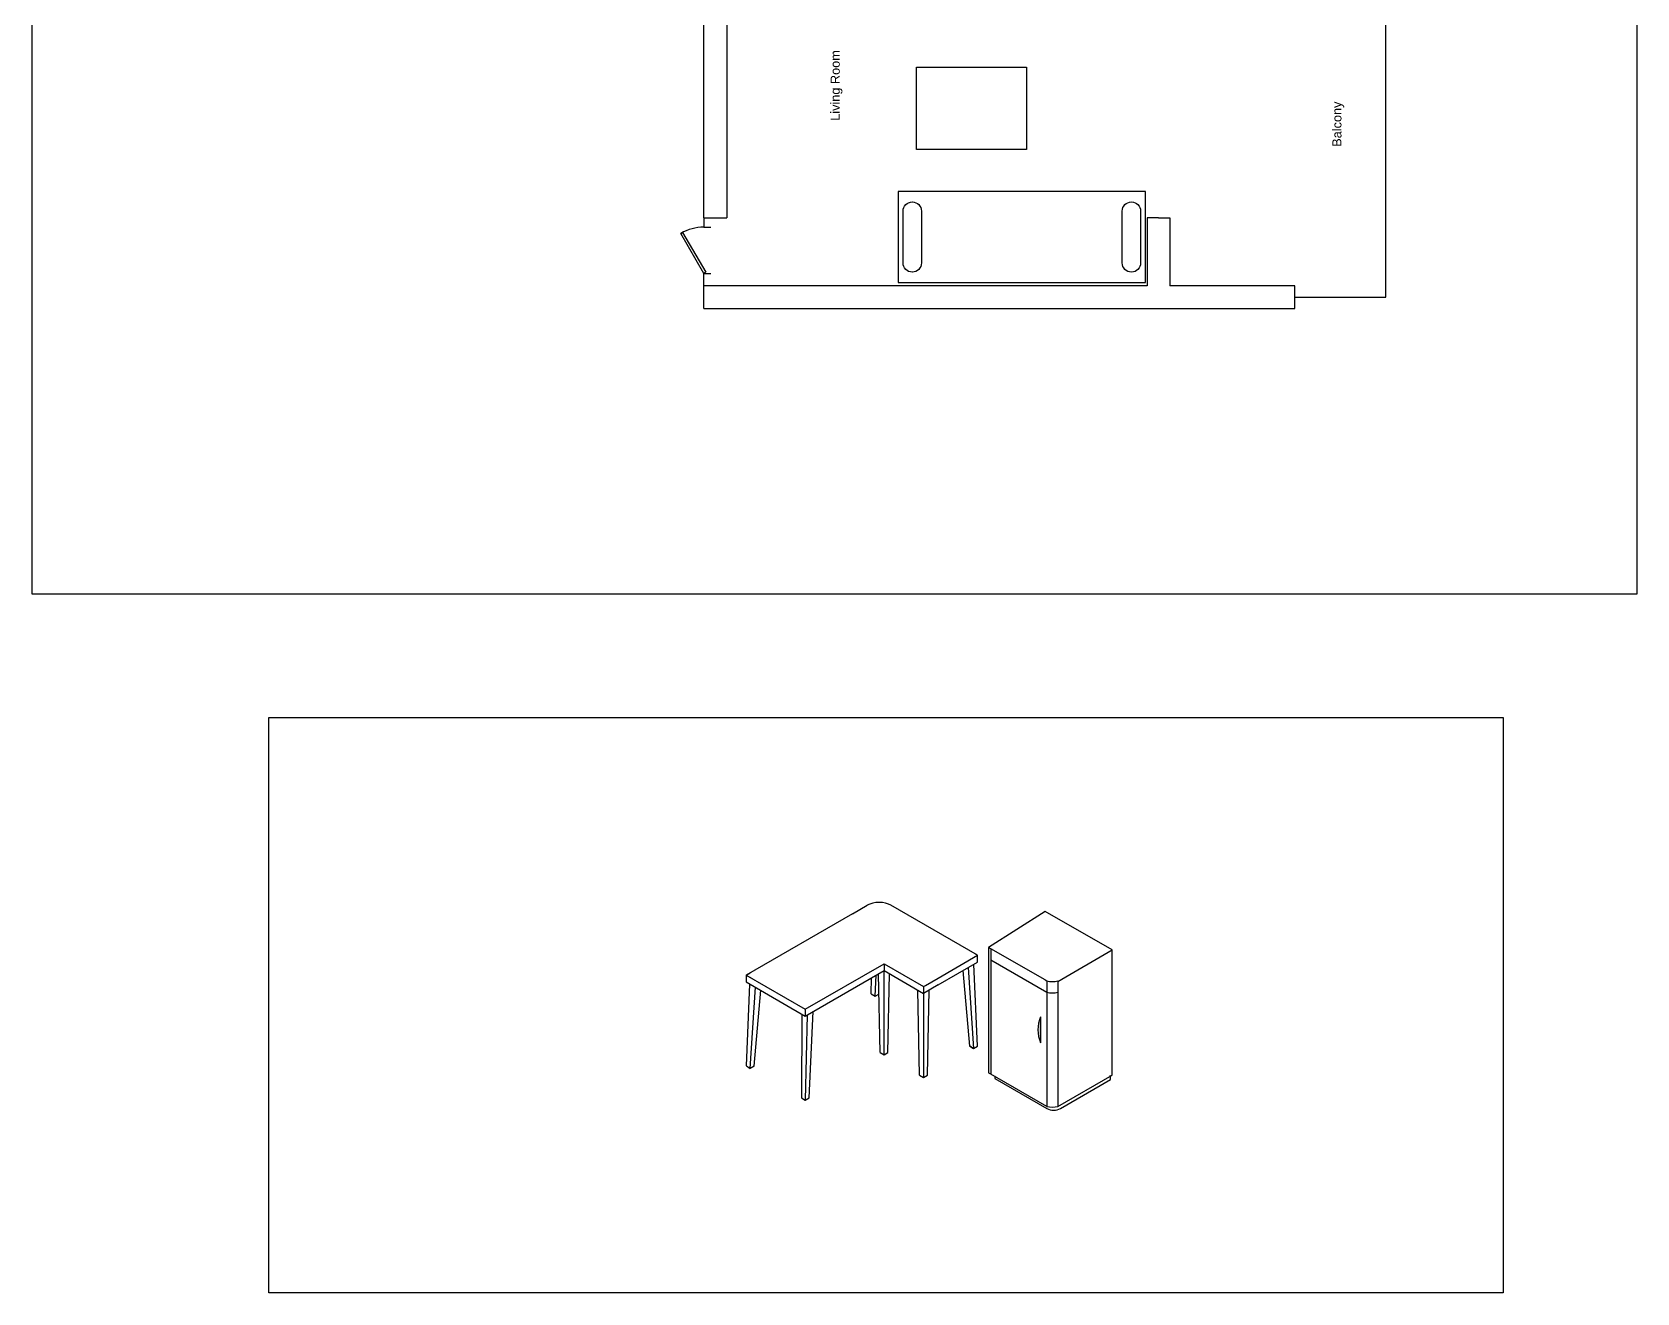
# Model space of a CAD drawing. Header units: inches. Extents: x -9463 to -3695, y -4045 to 9908.
# Drawn here: x -9114 to -5584, y -4045 to -1271 of the extents above; entities that cross this region are included whole.
import ezdxf

# ---------------------------------------------------------------- set-up
doc = ezdxf.new("R2010")
doc.units = ezdxf.units.IN
doc.header["$MEASUREMENT"] = 0
doc.styles.get("Standard").update_dxf_attribs({"font": 'arial.ttf'})

# ---------------------------------------------------------------- blocks, each defined once
blk = doc.blocks.new('*U2')
for p, q in [((0, 0), (0, -6)), ((40, 0), (40, -6))]:
    blk.add_line(p, q)
blk.add_lwpolyline([(0, 0), (34.6, 20), (35.5, 18.5), (0.9, -1.5)], close=True)
blk.add_arc((0, 0), 40, 0, 30)

msp = doc.modelspace()

# ---------------------------------------------------------------- hatches: boundary and pattern name
at = {"true_color": 0xc7c8ca, "transparency": 33554669}
h = msp.add_hatch(color=9, dxfattribs=at)
h.dxf.hatch_style = 1
h.paths.add_polyline_path([(-6895.84943, -3437.94774, 0.1978368752), (-6895.84943, -3494.94774)])

# ---------------------------------------------------------------- linework, layer by layer
at = {"color": 61, "linetype": 'ByBlock', "true_color": 0xe5e878}
for p, q in [((-7585.99677, -329.73947), (-7585.99677, -1679.73947)), ((-7635.99677, -1679.73947), (-7635.99677, -1029.73947)), ((-6135.99677, -1854.73947), (-6135.99677, -1054.73947)), ((-7635.99677, -1679.73947), (-7635.99677, -1679.73947)), ((-7635.99677, -1679.73947), (-7585.99677, -1679.73947)), ((-7635.99677, -1679.73947), (-7635.99677, -1700.6528)), ((-6635.99677, -1679.73947), (-6660.99677, -1679.73947)), ((-6660.99677, -1679.73947), (-6660.99677, -1829.73947)), ((-6635.99677, -1679.73947), (-6610.99677, -1679.73947)), ((-6610.99677, -1679.73947), (-6610.99677, -1829.73947)), ((-7635.99677, -1829.73947), (-7635.99677, -1802.2528)), ((-6660.99677, -1829.73947), (-7635.99677, -1829.73947)), ((-7635.99677, -1879.73947), (-7635.99677, -1829.73947)), ((-6335.99677, -1829.73947), (-6610.99677, -1829.73947)), ((-6335.99677, -1879.73947), (-6335.99677, -1829.73947)), ((-6335.99677, -1854.73947), (-6135.99677, -1854.73947)), ((-7635.99677, -1879.73947), (-6635.99677, -1879.73947)), ((-6635.99677, -1879.73947), (-6335.99677, -1879.73947))]:
    msp.add_line(p, q, dxfattribs=at)
at = {"color": 9, "lineweight": 30, "true_color": 0xc7c8ca}
for p, q in [((-7309.20609, -3211.26439), (-7543.03295, -3346.26439)), ((-7309.20609, -3211.26439), (-7276.75093, -3192.52639)), ((-7034.26382, -3302.52639), (-7224.78941, -3192.52639)), ((-7120.86636, -3352.52639), (-7034.26382, -3302.52639)), ((-7120.86636, -3367.52639), (-7034.26382, -3317.52639)), ((-7034.26382, -3302.52639), (-7038.59394, -3300.02639)), ((-7034.26382, -3317.52639), (-7034.26382, -3302.52639)), ((-7543.03295, -3346.26439), (-7534.37269, -3341.26439)), ((-7543.03295, -3346.26439), (-7413.12913, -3421.26439)), ((-7543.03295, -3346.26439), (-7530.04256, -3353.76439)), ((-7543.03295, -3346.26439), (-7543.03295, -3361.26439)), ((-7413.12913, -3421.26439), (-7239.92405, -3321.26439)), ((-7413.12913, -3436.26439), (-7239.92405, -3336.26439)), ((-7268.09068, -3387.52639), (-7267.31347, -3352.07768)), ((-7259.43042, -3392.52639), (-7257.37931, -3346.34218)), ((-7248.58431, -3516.26439), (-7252.19275, -3343.34772)), ((-7239.92405, -3321.26439), (-7153.32151, -3371.26439)), ((-7239.92405, -3321.26439), (-7239.92405, -3336.26439)), ((-7239.92405, -3336.26439), (-7153.32151, -3386.26439)), ((-7239.92405, -3521.26439), (-7239.92405, -3336.26439)), ((-7231.2638, -3516.26439), (-7227.65536, -3343.34772)), ((-7148.99139, -3368.76439), (-7120.86636, -3352.52639)), ((-7051.58433, -3502.52639), (-7066.01808, -3335.85973)), ((-7054.6471, -3329.29469), (-7042.92407, -3507.52639)), ((-7034.26382, -3502.52639), (-7042.07917, -3322.03859)), ((-7543.03295, -3361.26439), (-7413.12913, -3436.26439)), ((-7542.50235, -3545.95805), (-7535.19958, -3365.78698)), ((-7534.37269, -3551.26439), (-7522.6855, -3373.01199)), ((-7525.71244, -3546.26439), (-7511.3151, -3379.57669)), ((-7268.09068, -3387.52639), (-7259.43042, -3392.52639)), ((-7259.43042, -3392.52639), (-7251.26486, -3387.81201)), ((-7161.98177, -3566.26439), (-7165.88944, -3379.00829)), ((-7120.86636, -3367.52639), (-7153.32151, -3386.26439)), ((-7153.32151, -3371.26439), (-7148.99139, -3368.76439)), ((-7153.32151, -3371.26439), (-7153.32151, -3386.26439)), ((-7153.32151, -3386.26439), (-7153.32151, -3571.26439)), ((-7144.66126, -3566.26439), (-7140.75358, -3379.00829)), ((-7413.12913, -3421.26439), (-7413.12913, -3436.26439)), ((-7420.8215, -3431.8232), (-7421.78939, -3616.26439)), ((-7408.67261, -3433.69141), (-7413.12913, -3621.26439)), ((-7404.46888, -3616.26439), (-7396.1751, -3426.47597)), ((-7248.58431, -3516.26439), (-7239.92405, -3521.26439)), ((-7239.92405, -3521.26439), (-7231.2638, -3516.26439)), ((-7051.58433, -3502.52639), (-7042.92407, -3507.52639)), ((-7042.92407, -3507.52639), (-7051.58433, -3502.52639)), ((-7042.92407, -3507.52639), (-7034.26382, -3502.52639)), ((-7542.50235, -3545.95805), (-7534.37269, -3551.26439)), ((-7525.71244, -3546.26439), (-7534.37269, -3551.26439)), ((-7161.98177, -3566.26439), (-7153.32151, -3571.26439)), ((-7153.32151, -3571.26439), (-7144.66126, -3566.26439)), ((-7421.78939, -3616.26439), (-7413.12913, -3621.26439)), ((-7413.12913, -3621.26439), (-7404.46888, -3616.26439)), ((-7413.12913, -3621.26439), (-7406.63394, -3617.51439))]:
    msp.add_line(p, q, dxfattribs=at)
for p, q in [((-6885.69485, -3206.50636), (-7010.21487, -3285.30288)), ((-6738.24608, -3290.69774), (-6885.69485, -3206.50636)), ((-6885.63063, -3356.7347), (-7010.21487, -3285.30288)), ((-7010.21487, -3285.30288), (-7010.21487, -3560.79057)), ((-7004.91407, -3288.34215), (-7005.1296, -3563.72655)), ((-7004.93294, -3312.44574), (-6881.77087, -3383.94774)), ((-6857.77087, -3359.94774), (-6738.24608, -3290.69774)), ((-6738.24608, -3565.94008), (-6738.24608, -3290.69774)), ((-6885.63063, -3356.7347), (-6881.77087, -3358.94774)), ((-6881.77087, -3358.94774), (-6881.77087, -3634.94774)), ((-6857.77087, -3358.76742), (-6857.77087, -3359.94774)), ((-6857.77087, -3359.94774), (-6857.77087, -3634.94774)), ((-6895.84943, -3437.94774), (-6895.84943, -3494.94774)), ((-6881.77087, -3634.94774), (-7010.21487, -3560.79057)), ((-6998.63441, -3567.47655), (-6996.46935, -3568.72655)), ((-6996.46935, -3568.72655), (-6996.46935, -3573.35481)), ((-6996.46935, -3573.35481), (-6881.83758, -3639.53749)), ((-6996.46935, -3573.35481), (-6881.83758, -3639.53749)), ((-6996.46935, -3573.35481), (-6881.83758, -3639.53749)), ((-6996.46935, -3573.35481), (-6881.83758, -3639.53749)), ((-6857.77087, -3634.94774), (-6738.24608, -3565.94008)), ((-6851.83758, -3639.53749), (-6741.69691, -3575.94774)), ((-6741.70355, -3567.93625), (-6744.08512, -3569.31125)), ((-6741.69691, -3575.94774), (-6741.70355, -3567.93625))]:
    msp.add_line(p, q)
for points in [[(-9113.92914, 2557.50432), (-5583.89717, 2557.50432), (-5583.89717, -2507.69353), (-9113.92914, -2507.69353)], [(-8593.4757, -2779.04341), (-5878.06647, -2779.04341), (-5878.06647, -4045.34286), (-8593.4757, -4045.34286)]]:
    msp.add_lwpolyline(points, close=True)
at = {"color": 143, "linetype": 'ByBlock', "true_color": 0x7aafdf}
msp.add_lwpolyline([(-7168.48827, -1529.72527), (-7168.48827, -1348.32909), (-6926.80175, -1348.32909), (-6926.80175, -1529.72527)], close=True, dxfattribs=at)
at = {"linetype": 'ByBlock'}
msp.add_lwpolyline([(-6665.03315, -1822.21517), (-6665.03315, -1622.01217), (-7209.23367, -1622.01217), (-7209.23367, -1822.21517)], close=True, dxfattribs=at)
for points in [[(-7198.14282, -1779.34606), (-7198.14282, -1665.21351, -0.4142135624), (-7178.14282, -1645.21351), (-7177.64326, -1645.21351, -0.4142135624), (-7157.64326, -1665.21351), (-7157.64326, -1779.34606, -0.4142135624), (-7177.64326, -1799.34606), (-7178.14282, -1799.34606, -0.4142135624)], [(-6715.96052, -1779.34606), (-6715.96052, -1665.21351, -0.4142135624), (-6695.96052, -1645.21351), (-6695.46096, -1645.21351, -0.4142135624), (-6675.46096, -1665.21351), (-6675.46096, -1779.34606, -0.4142135624), (-6695.46096, -1799.34606), (-6695.96052, -1799.34606, -0.4142135624)]]:
    msp.add_lwpolyline(points, format="xyb", close=True, dxfattribs=at)
for centre, radius, start, end in [((-6869.77087, -3319.70982), 40.85947, 252.9210257, 287.0789743), ((-6869.77087, -3344.61772), 40.85947, 252.9210257, 287.0789743), ((-6826.63957, -3466.44774), 74.84821, 157.61857605, 202.38142395), ((-6869.77087, -3595.89014), 40.85947, 252.9210257, 287.0789743), ((-6866.83758, -3613.55673), 30, 240, 300)]:
    msp.add_arc(centre, radius, start, end)
at = {"color": 9, "lineweight": 30, "true_color": 0xc7c8ca}
msp.add_ellipse((-7250.77017, -3207.52639), major_axis=(-36.74235, 0), ratio=0.5773502692, start_param=3.926990817, end_param=5.4977871438, dxfattribs=at)

# ---------------------------------------------------------------- block references
at = {"linetype": 'ByBlock', "xscale": 2.54, "yscale": 2.54, "zscale": 2.54, "rotation": 90.00000000000018}
msp.add_blockref('*U2', (-7635.99677, -1802.2528), dxfattribs=at)

# ---------------------------------------------------------------- texts
at = {"color": 51, "linetype": 'ByBlock', "true_color": 0xf8f6b0, "insert": (-7357.40119, -1466.53768), "char_height": 20, "attachment_point": 1, "rotation": 90}
msp.add_mtext_dynamic_manual_height_columns('{\\C256;Living Room}', width=448.4859378, gutter_width=12.5, heights=[0], dxfattribs=at)
at = {"linetype": 'ByBlock', "insert": (-6253.75677, -1523.70402), "char_height": 20, "attachment_point": 1, "rotation": 90}
msp.add_mtext_dynamic_manual_height_columns('Balcony', width=1109.3835761, gutter_width=12.5, heights=[0], dxfattribs=at)

doc.saveas('drawing.dxf')
